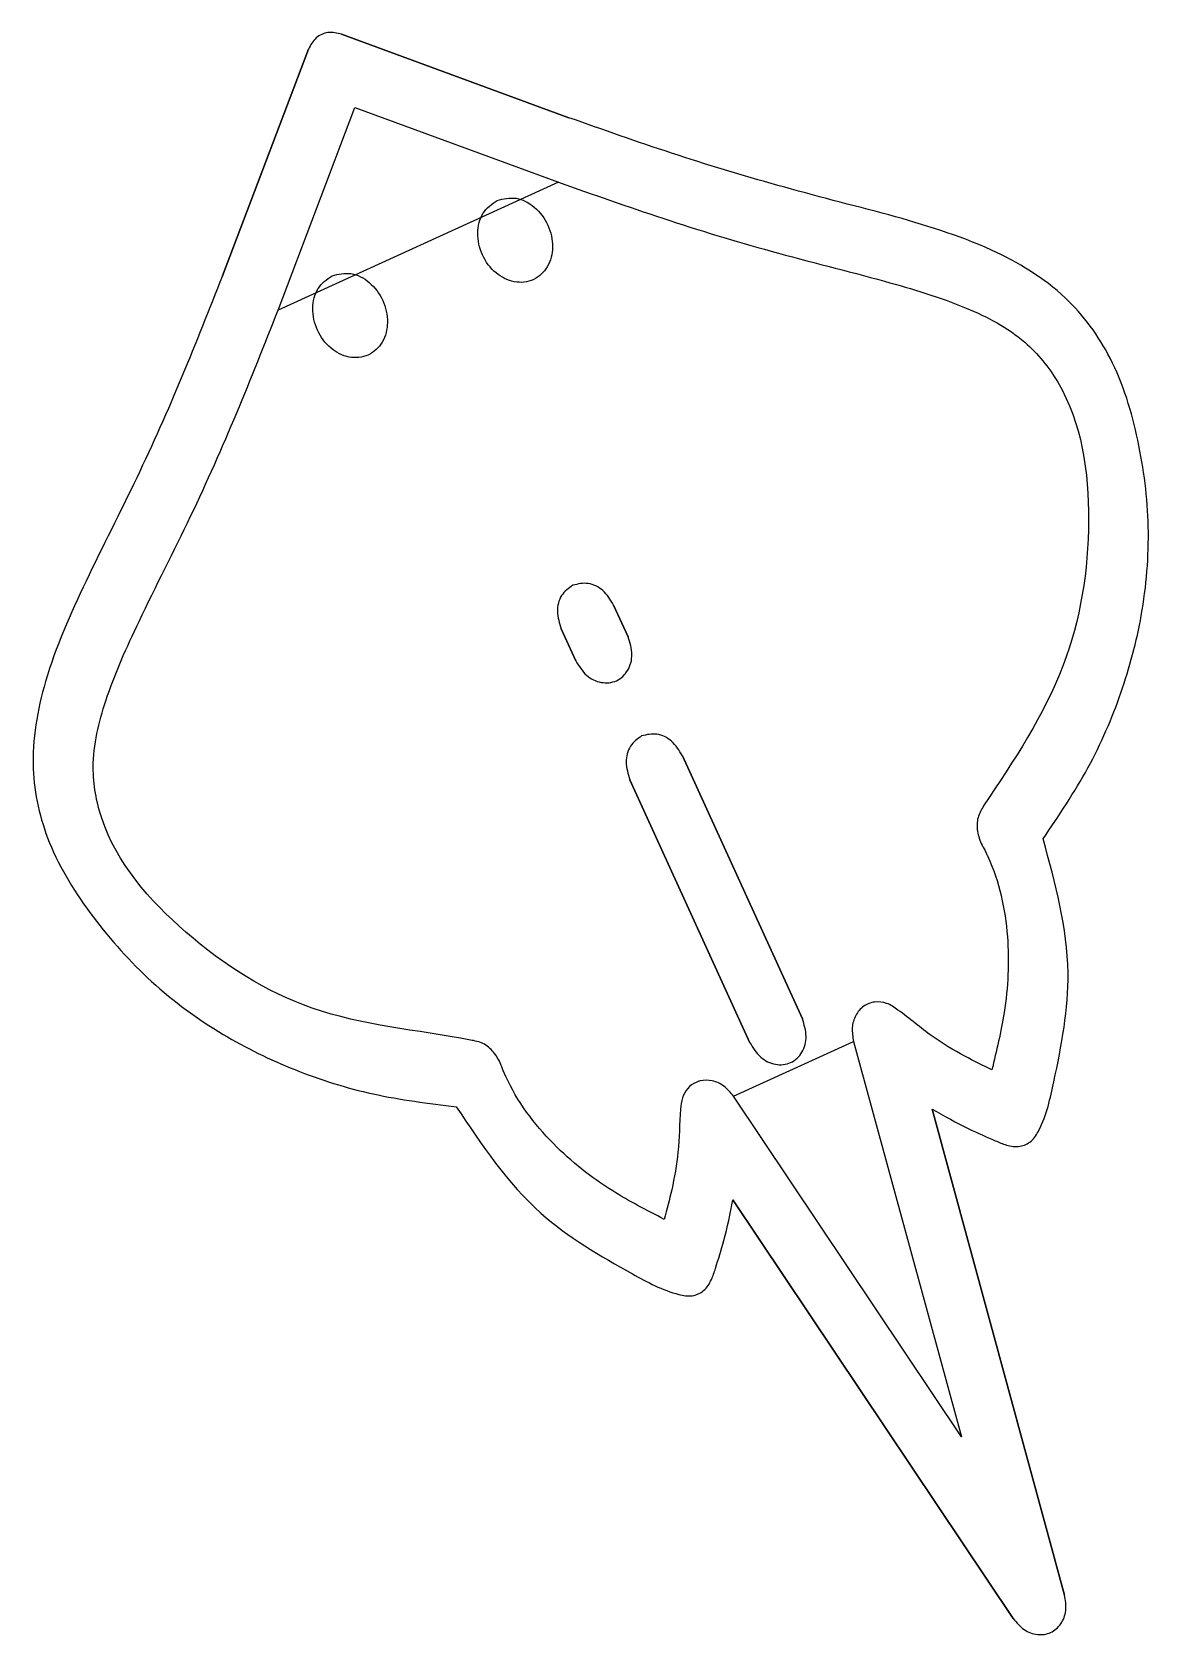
# Model space of a CAD drawing. Extents: x 73 to 573, y 446 to 946.
# Drawn here: x 475.78 to 506.12, y 798.07 to 841.61 of the extents above; entities that cross this region are included whole.
import ezdxf

# ---------------------------------------------------------------- set-up
doc = ezdxf.new("R2010")
doc.units = 0
doc.layers.add('dibujo', color=7, linetype='CONTINUOUS')

msp = doc.modelspace()

# ---------------------------------------------------------------- linework, layer by layer
at = {"layer": 'dibujo', "color": 7}
for points in [[(483.286684, 841.140996), (480.951209, 834.986064)], [(490.365816, 839.281094), (484.186752, 841.551606)], [(482.462951, 834.056236), (484.551614, 839.560487), (490.077531, 837.529994)], [(488.411907, 837.035291), (488.411907, 837.035291)], [(499.058903, 836.642353), (499.058903, 836.642353)], [(483.928048, 834.989762), (483.928048, 834.989762)], [(490.471791, 826.582919), (490.471791, 826.582919)], [(491.972859, 825.178652), (491.578435, 826.043242)], [(490.153996, 825.393416), (490.548421, 824.528825)], [(492.339111, 822.489699), (492.339111, 822.489699)], [(496.704912, 814.805855), (493.445755, 821.950022)], [(492.021317, 821.300196), (495.280474, 814.156028)], [(501.626306, 820.587157), (501.626306, 820.587157)], [(498.096318, 814.189924), (501.02477, 803.450482), (494.833545, 812.701453)], [(503.829389, 799.152549), (500.229344, 812.355004)], [(494.821045, 809.887747), (502.432116, 798.515115)]]:
    msp.add_lwpolyline(points, close=True, dxfattribs=at)
for points, knots in [([(484.186752, 841.551606), (484.063195, 841.579321), (483.824112, 841.632949), (483.46299, 841.468195), (483.346757, 841.252482), (483.286684, 841.140996)], [0, 0, 0, 0, 0.372535, 0.720855, 1.093433, 1.093433, 1.093433, 1.093433]), ([(499.058903, 836.642353), (498.049528, 836.901994), (496.066561, 837.412071), (493.165327, 838.289465), (491.291758, 838.953112), (490.365816, 839.281094)], [0, 0, 0, 0, 3.126525, 6.142213, 9.088886, 9.088886, 9.088886, 9.088886]), ([(490.077531, 837.529994), (491.022519, 837.195926), (492.93392, 836.520216), (495.889079, 835.615904), (498.674548, 834.936023), (501.022828, 834.234727), (502.708296, 833.363676), (504.227493, 831.481473), (504.682493, 828.269066), (504.025538, 824.172312), (502.450397, 821.818591), (501.626306, 820.587157)], [0, 0, 0, 0, 3.006698, 6.081567, 9.267287, 11.601894, 13.442245, 14.846674, 18.690775, 22.691472, 27.081248, 27.081248, 27.081248, 27.081248]), ([(488.411907, 837.035291), (488.268112, 836.930524), (487.971416, 836.714356), (487.846631, 836.125628), (487.975388, 835.536353), (488.339687, 835.044818), (488.856371, 834.774542), (489.420282, 834.824903), (489.827943, 835.217771), (489.962493, 835.785139), (489.830071, 836.382443), (489.469423, 836.865914), (488.943027, 837.157577), (488.585287, 837.07521), (488.411907, 837.035291)], [0, 0, 0, 0, 0.517857, 1.068505, 1.680371, 2.292214, 2.842827, 3.360677, 3.878526, 4.42914, 5.040982, 5.652808, 6.203472, 6.721336, 6.721336, 6.721336, 6.721336]), ([(503.244818, 819.689959), (503.671799, 820.322978), (504.514477, 821.572287), (505.404675, 823.628242), (505.993866, 825.828543), (506.185968, 828.156586), (505.881939, 830.524747), (505.229294, 832.70798), (503.860915, 834.574975), (501.711031, 835.871076), (500.001687, 836.368178), (499.058903, 836.642353)], [0, 0, 0, 0, 2.286722, 4.513005, 6.683063, 9.099011, 11.464492, 13.817638, 15.858996, 18.250403, 21.191575, 21.191575, 21.191575, 21.191575]), ([(483.928048, 834.989762), (483.784252, 834.884995), (483.487557, 834.668827), (483.362771, 834.080099), (483.491528, 833.490823), (483.855828, 832.999288), (484.372511, 832.729012), (484.936423, 832.779374), (485.344084, 833.172242), (485.478634, 833.73961), (485.346212, 834.336914), (484.985564, 834.820385), (484.459167, 835.112048), (484.101427, 835.029681), (483.928048, 834.989762)], [0, 0, 0, 0, 0.517857, 1.068505, 1.680371, 2.292214, 2.842827, 3.360677, 3.878526, 4.42914, 5.040982, 5.652808, 6.203472, 6.721336, 6.721336, 6.721336, 6.721336]), ([(480.951209, 834.986064), (480.591461, 834.072081), (479.863538, 832.222708), (478.6327, 829.452119), (477.248412, 826.760083), (476.094959, 824.180143), (475.658744, 821.710141), (476.172984, 819.452243), (477.393693, 817.528535), (478.983013, 815.746633), (480.867072, 814.36574), (482.914961, 813.368431), (485.051169, 812.693121), (486.547025, 812.510675), (487.304976, 812.418229)], [0, 0, 0, 0, 2.946647, 5.962308, 9.088886, 12.030029, 14.421444, 16.462769, 18.815917, 21.181403, 23.597334, 25.767414, 27.993671, 30.28041, 30.28041, 30.28041, 30.28041]), ([(492.955357, 809.357796), (492.481208, 809.601816), (491.395012, 810.160825), (489.839971, 811.385371), (488.935035, 812.58959), (488.603427, 813.341507), (488.557963, 813.449472), (488.485336, 813.647532), (488.337304, 813.907354), (488.04385, 814.159195), (486.348738, 814.495183), (483.403165, 814.727875), (479.885083, 816.965505), (477.755994, 819.404358), (477.3304, 821.786465), (477.777334, 823.630068), (478.786897, 825.863338), (480.099172, 828.412633), (481.35321, 831.237199), (482.095812, 833.123606), (482.462951, 834.056236)], [0, 0, 0, 0, 1.597443, 3.659472, 5.895383, 6.008197, 6.124799, 6.246736, 6.640992, 7.011391, 7.361525, 11.751226, 15.751929, 19.596246, 21.000655, 22.840989, 25.175624, 28.36137, 31.436227, 34.442906, 34.442906, 34.442906, 34.442906]), ([(490.471791, 826.582919), (490.356793, 826.499106), (490.119653, 826.326273), (490.009998, 825.849676), (490.104323, 825.550804), (490.153996, 825.393416)], [0, 0, 0, 0, 0.41588, 0.857593, 1.348965, 1.348965, 1.348965, 1.348965]), ([(491.578435, 826.043242), (491.49213, 826.18392), (491.328243, 826.451057), (490.896431, 826.680638), (490.610466, 826.614831), (490.471791, 826.582919)], [0, 0, 0, 0, 0.491372, 0.933085, 1.348965, 1.348965, 1.348965, 1.348965]), ([(490.548421, 824.528825), (490.635305, 824.386877), (490.800293, 824.117325), (491.224628, 823.904135), (491.675456, 823.944451), (492.001406, 824.2585), (492.118539, 824.718707), (492.023112, 825.019992), (491.972859, 825.178652)], [0, 0, 0, 0, 0.491372, 0.933085, 1.348965, 1.764845, 2.206558, 2.69793, 2.69793, 2.69793, 2.69793]), ([(492.339111, 822.489699), (492.224113, 822.405886), (491.986973, 822.233053), (491.877318, 821.756456), (491.971644, 821.457584), (492.021317, 821.300196)], [0, 0, 0, 0, 0.41588, 0.857593, 1.348965, 1.348965, 1.348965, 1.348965]), ([(493.445755, 821.950022), (493.35945, 822.090699), (493.195564, 822.357837), (492.763752, 822.587418), (492.477787, 822.521611), (492.339111, 822.489699)], [0, 0, 0, 0, 0.491372, 0.933085, 1.348965, 1.348965, 1.348965, 1.348965]), ([(501.626306, 820.587157), (501.567205, 820.48459), (501.445581, 820.273518), (501.443747, 819.886614), (501.542847, 819.60458), (501.644824, 819.419926), (501.696559, 819.314822), (502.047222, 818.571187), (502.363543, 817.097811), (502.2688, 815.120335), (501.978862, 813.933559), (501.852335, 813.41566)], [0, 0, 0, 0, 0.350134, 0.720533, 1.114789, 1.236664, 1.353266, 1.466142, 3.70311, 5.765752, 7.362816, 7.362816, 7.362816, 7.362816]), ([(500.229344, 812.355004), (500.558992, 812.167966), (501.116754, 811.851497), (501.806298, 811.555455), (502.256697, 811.360077), (502.60715, 811.307527), (502.953031, 811.463244), (503.317869, 812.076353), (503.656295, 813.617912), (504.173486, 816.302878), (503.575592, 818.483546), (503.244818, 819.689959)], [0, 0, 0, 0, 1.136053, 1.922198, 2.248128, 2.610625, 2.95052, 3.312938, 4.692351, 7.676853, 11.372539, 11.372539, 11.372539, 11.372539]), ([(501.852335, 813.41566), (501.605495, 813.537694), (501.049787, 813.812425), (500.176516, 814.333259), (499.532379, 814.890148), (499.014274, 815.246831), (498.667667, 815.285585), (498.352527, 815.165519), (498.133044, 814.902853), (498.033282, 814.554725), (498.074715, 814.314942), (498.096318, 814.189924)], [0, 0, 0, 0, 0.826493, 1.86067, 3.033545, 3.3923, 3.718284, 4.036505, 4.363851, 4.709581, 5.086192, 5.086192, 5.086192, 5.086192]), ([(495.280474, 814.156028), (495.367358, 814.01408), (495.532346, 813.744529), (495.956682, 813.531337), (496.407503, 813.571659), (496.733467, 813.885677), (496.850615, 814.345891), (496.755175, 814.647183), (496.704912, 814.805855)], [0, 0, 0, 0, 0.491372, 0.933085, 1.348965, 1.764839, 2.206535, 2.697948, 2.697948, 2.697948, 2.697948]), ([(494.833545, 812.701453), (494.753265, 812.79971), (494.599302, 812.988149), (494.271258, 813.141324), (494.024112, 813.145155), (493.892649, 813.108718), (493.854155, 813.09529), (493.743821, 813.049072), (493.577545, 812.922572), (493.42566, 812.659567), (493.367481, 812.063807), (493.360157, 811.226479), (493.182068, 810.226122), (493.025153, 809.625122), (492.955357, 809.357796)], [0, 0, 0, 0, 0.376668, 0.722386, 1.049656, 1.090758, 1.131458, 1.171865, 1.44952, 1.739094, 2.055551, 3.224474, 4.259468, 5.088664, 5.088664, 5.088664, 5.088664]), ([(487.304976, 812.418229), (487.99927, 811.377645), (489.254249, 809.496723), (491.620981, 808.127479), (493.007054, 807.372478), (493.709251, 807.24632), (494.053572, 807.405404), (494.243583, 807.70452), (494.391197, 808.172735), (494.619574, 808.887544), (494.746205, 809.516202), (494.821045, 809.887747)], [0, 0, 0, 0, 3.695682, 6.680175, 8.059611, 8.422053, 8.761947, 9.12439, 9.450323, 10.236472, 11.372513, 11.372513, 11.372513, 11.372513]), ([(502.432116, 798.515115), (502.523834, 798.405443), (502.698359, 798.196754), (503.079392, 798.051979), (503.463863, 798.103757), (503.75496, 798.360196), (503.895377, 798.742849), (503.85212, 799.01142), (503.829389, 799.152549)], [0, 0, 0, 0, 0.423157, 0.805202, 1.168129, 1.531076, 1.913134, 2.336221, 2.336221, 2.336221, 2.336221])]:
    msp.add_open_spline(points, degree=3, knots=knots, dxfattribs=at)

doc.saveas('drawing.dxf')
